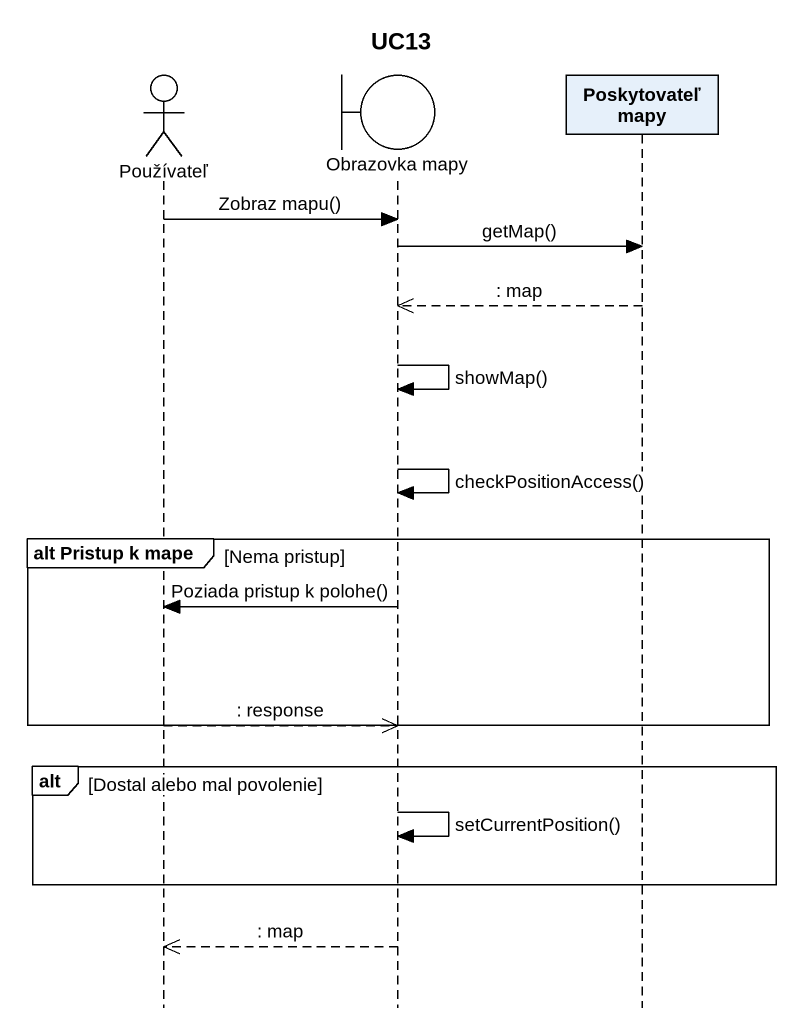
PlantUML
@startuml
title UC13
hide footbox
actor Používateľ
boundary "Obrazovka mapy" as Obrazovka_mapy
participant "Poskytovateľ mapy" as Poskytovateľ_mapy

Používateľ -> Obrazovka_mapy : Zobraz mapu()
Obrazovka_mapy -> Poskytovateľ_mapy : getMap()
Poskytovateľ_mapy -->> Obrazovka_mapy : : map
Obrazovka_mapy -> Obrazovka_mapy : showMap()
Obrazovka_mapy -> Obrazovka_mapy : checkPositionAccess()
group alt Pristup k mape [Nema pristup]
  Obrazovka_mapy -> Používateľ : Poziada pristup k polohe()
  Používateľ -->> Obrazovka_mapy : : response
end
alt Dostal alebo mal povolenie
  Obrazovka_mapy -> Obrazovka_mapy : setCurrentPosition()
end
Obrazovka_mapy -->> Používateľ : : map
@enduml
